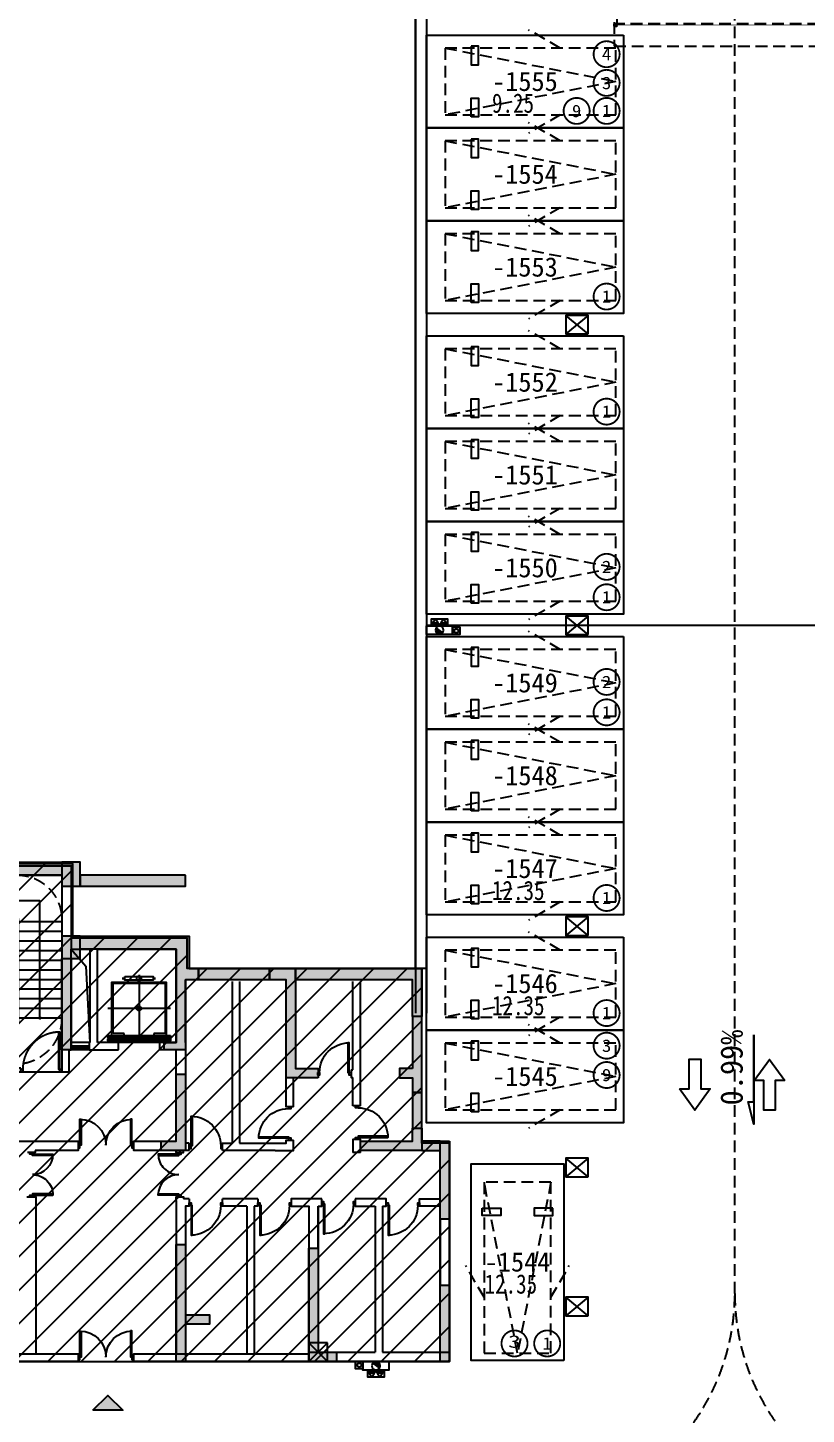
# Model space of a CAD drawing. Header units: millimetres. Extents: x 693907 to 1906102, y -24098 to 332602.
# Drawn here: x 770731 to 791691, y 38850 to 76198 of the extents above; entities that cross this region are included whole.
import ezdxf
from ezdxf.enums import TextEntityAlignment as Align
from ezdxf.xclip import XClip

# ---------------------------------------------------------------- set-up
doc = ezdxf.new("R2010")
doc.units = ezdxf.units.MM
doc.header["$LTSCALE"] = 100
doc.header["$XCLIPFRAME"] = 0
for name, pattern in [('A6-DK-B1F$0$HIDDEN2', [4.7625, 3.175, -1.5875]), ('A6-DK-B1F$0$X-DK-BF1$0$X-DK-BF1$0$DK-WALL-B1F$0$HIDDEN2', [4.7625, 3.175, -1.5875]), ('X-CORE-BF$0$HIDDEN2', [4.7625, 3.175, -1.5875]), ('X-CORE-BF$0$XG-14CORE-SF$0$X1-CORE-SF$0$HIDDEN2', [4.7625, 3.175, -1.5875])]:
    doc.linetypes.add(name, pattern=pattern)
doc.layers.get('Defpoints').update_dxf_attribs({"color": 189})
for name, color, linetype in [('-ACO-TTLB', 153, 'Continuous'), ('17#-W-B1F$0$S-WALL-S', 4, 'Continuous'), ('17#-WTC-B1F$0$S-HATCH-X', 251, 'Continuous'), ('17#-WTC-B1F$0$S-WALL-S', 4, 'Continuous'), ('A-HATCH', 251, 'Continuous'), ('A-WIND-IDEN', 244, 'Continuous'), ('A6-DK-B1F$0$A-CONC', 30, 'Continuous'), ('A6-DK-B1F$0$A-PRKG', 175, 'A6-DK-B1F$0$HIDDEN2'), ('A6-DK-B1F$0$A-PRKG-SIGN', 252, 'Continuous'), ('A6-DK-B1F$0$A-TRACK', 77, 'A6-DK-B1F$0$HIDDEN2'), ('A6-DK-B1F$0$X-DK-BF1$0$X-DK-BF1$0$DK-WALL-B1F$0$A-DOOR', 190, 'Continuous'), ('A6-DK-BG-B1F$0$A-DRAIN', 152, 'Continuous'), ('A6-DK-BG-B1F$0$A-STAIR', 142, 'Continuous'), ('A6-W-B1$0$S-WALL-S', 4, 'Continuous'), ('a_parking_number', 120, 'Continuous'), ('a_parking_price', 211, 'Continuous'), ('TP-DK-1(xhs)$0$P-J-DIM-L', 70, 'Continuous'), ('TP-DK-1(xhs)$0$P-X-L', 240, 'Continuous'), ('TP-DK-1(xhs)$0$P-X-M', 2, 'Continuous'), ('TP-DK-1(xhs)$0$P-X-X', 1, 'Continuous'), ('X-BF-17$0$$0$XU-CORE-SF$0$XU-CORE-SF$0$A-SILL', 135, 'Continuous'), ('X-BF-17$0$A-WALL', 2, 'Continuous'), ('X-BF-17$0$xref(dwg引用图层)', 7, 'Continuous'), ('X-BF-17$0$XU-CORE-1F-N$0$A-DOOR', 190, 'Continuous'), ('X-BF-17$0$XU-CORE-SF$0$A-DOOR', 190, 'Continuous'), ('X-CORE-BF$0$A-HOLE-FLOR', 242, 'Continuous'), ('X-CORE-BF$0$A-INDEX', 134, 'Continuous'), ('X-CORE-BF$0$A-RAIL', 55, 'Continuous'), ('X-CORE-BF$0$A-STAIR', 142, 'Continuous'), ('X-CORE-BF$0$A-WALL', 2, 'Continuous'), ('X-CORE-BF$0$XU-CORE-28F-1F$0$A-STAIR', 142, 'Continuous'), ('X-CORE-BF$0$XU-CORE-SF$0$A-EVTR', 193, 'Continuous'), ('X-CORE-BF$0$XU-CORE-SF$0$XU-CORE-SF$0$A-DOOR', 190, 'Continuous'), ('X-CORE-BF$0$XU-CORE-SF$0$XU-CORE-SF$0$A-SILL', 135, 'Continuous'), ('X-CORE-BF$0$XU-CORE-SF$0$XU-CORE-SF$0$A-STAIR', 142, 'Continuous'), ('X-CORE-BF$0$XU-CORE-SF$0$XU-CORE-SF$0$A-WIND', 126, 'Continuous'), ('xref(dwg引用图层)', 7, 'Continuous')]:
    doc.layers.add(name, color=color, linetype=linetype)
doc.layers.add('A6-W-B1$0$S-EDIT', color=241, linetype='Continuous', plot=False)
doc.layers.add('X-CORE-BF$0$XG-14CORE-SF$0$X1-CORE-SF$0$-ACO-PLTW', color=220, linetype='X-CORE-BF$0$XG-14CORE-SF$0$X1-CORE-SF$0$HIDDEN2', plot=False)
doc.layers.add('LVTRY', color=6, linetype='Continuous', lineweight=18)
doc.layers.add('PUB_TEXT', color=7, linetype='Continuous', lineweight=15)
doc.styles.add('-黑体', font='simhei.ttf')
doc.styles.add('A6-DK-BG-B1F$0$华文细黑', font='STXIHEI.TTF')
doc.styles.add('华文细黑', font='STXIHEI.TTF')
doc.styles.add('黑体', font='simhei.ttf', dxfattribs={"width": 0.8})

# ---------------------------------------------------------------- blocks, each defined once
blk = doc.blocks.new('*U301')
at = {"linetype": 'ByBlock', "lineweight": -2}
for points in [[(86, 735), (85, 35), (50, 35), (51, 735)], [(1416, 734), (1415, 34), (1450, 34), (1451, 734)], [(0, 35), (50, 35), (50, -35), (0, -35)], [(1450, 34), (1500, 34), (1500, -36), (1450, -36)]]:
    blk.add_lwpolyline(points, close=True, dxfattribs=at)
for centre, start, end in [((50, 35), 359.9503, 89.9503), ((1450, 34), 89.9503, 179.9503)]:
    blk.add_arc(centre, 700, start, end, dxfattribs=at)
blk = doc.blocks.new('*U303')
at = {"color": 0, "linetype": 'ByBlock', "lineweight": -2}
for points in [[(-900, -35), (-850, -35), (-850, 35), (-900, 35)], [(-50, -35), (0, -35), (0, 35), (-50, 35)], [(-85, -835), (-85, -35), (-50, -35), (-50, -835)]]:
    blk.add_lwpolyline(points, close=True, dxfattribs=at)
blk.add_arc((-50, -35), 800, 180, 270, dxfattribs=at)
blk = doc.blocks.new('*U300')
at = {"color": 0, "linetype": 'ByBlock', "lineweight": -2}
for points in [[(-85, 835), (-85, 35), (-50, 35), (-50, 835)], [(-900, 35), (-850, 35), (-850, -35), (-900, -35)], [(-50, 35), (0, 35), (0, -35), (-50, -35)]]:
    blk.add_lwpolyline(points, close=True, dxfattribs=at)
blk.add_arc((-50, 35), 800, 90, 180, dxfattribs=at)
blk = doc.blocks.new('*U302')
at = {"color": 0, "linetype": 'ByBlock', "lineweight": -2}
for points in [[(85, 835), (85, 35), (50, 35), (50, 835)], [(50, 35), (0, 35), (0, -35), (50, -35)], [(900, 35), (850, 35), (850, -35), (900, -35)]]:
    blk.add_lwpolyline(points, close=True, dxfattribs=at)
blk.add_arc((50, 35), 800, 360, 90, dxfattribs=at)
blk = doc.blocks.new('*U306')
at = {"linetype": 'ByBlock', "lineweight": -2}
for points in [[(0, -35), (50, -35), (50, 35), (0, 35)], [(1150, -36), (1200, -36), (1200, 34), (1150, 34)], [(84, -585), (85, -35), (50, -35), (49, -585)], [(1114, -586), (1115, -36), (1150, -36), (1149, -586)]]:
    blk.add_lwpolyline(points, close=True, dxfattribs=at)
for centre, start, end in [((50, -35), 269.9503, 359.9503), ((1150, -36), 179.9503, 269.9503)]:
    blk.add_arc(centre, 550, start, end, dxfattribs=at)
blk = doc.blocks.new('*U307')
at = {"color": 0, "linetype": 'ByBlock', "lineweight": -2}
for points in [[(-85, 835), (-85, 35), (-50, 35), (-50, 835)], [(-900, 35), (-850, 35), (-850, -35), (-900, -35)], [(-50, 35), (0, 35), (0, -35), (-50, -35)]]:
    blk.add_lwpolyline(points, close=True, dxfattribs=at)
blk.add_arc((-50, 35), 800, 90, 180, dxfattribs=at)
blk = doc.blocks.new('X-CORE-BF$0$XU-CORE-SF$0$A-EVTR-a')
for p, q in [((-430, 1700), (-430, 1750)), ((-380, 1725), (-430, 1725)), ((0, 1825), (0, 0)), ((380, 1725), (430, 1725)), ((430, 1700), (430, 1750)), ((844, 915), (-844, 915)), ((550, 0), (-550, 0))]:
    blk.add_line(p, q)
for points in [[(-731, 190), (-731, 1625), (731, 1625), (731, 190)], [(-700, 245), (-700, 1595), (700, 1595), (700, 245)], [(-400, 245), (-700, 245)], [(-400, 190), (-400, 245)], [(700, 245), (400, 245)], [(400, 245), (400, 190)]]:
    blk.add_lwpolyline(points)
for points in [[(-380, 1775), (380, 1775), (380, 1675), (-380, 1675)], [(844, 190), (844, 130), (-844, 130), (-844, 190)], [(844, 100), (844, 40), (-844, 40), (-844, 100)]]:
    blk.add_lwpolyline(points, close=True)
blk.add_circle((0, 1725), 60)
blk.add_ellipse((0, 915), major_axis=(-60.1, 0), ratio=0.918919, start_param=-1.570796, end_param=4.712389)
blk = doc.blocks.new('*U236')
for p, q in [((-25, 0), (-25, 490)), ((25, 0), (25, 490))]:
    blk.add_line(p, q)
for points in [[(25, 490), (-25, 490), (-25, 440), (25, 440)], [(25, 490), (-25, 490), (-25, 440), (25, 440)], [(22, 487), (-22, 487), (-22, 443), (22, 443)], [(22, 487), (-22, 487), (-22, 443), (22, 443)], [(16, 395), (13, 395), (13, 399), (-16, 445), (-16, 450), (-13, 450), (-13, 446), (16, 400), (16, 395)], [(25, 0), (-25, 0), (-25, 50), (25, 50)], [(25, 0), (-25, 0), (-25, 50), (25, 50)], [(22, 3), (-22, 3), (-22, 47), (22, 47)], [(22, 3), (-22, 3), (-22, 47), (22, 47)], [(16, 295), (13, 295), (13, 299), (-16, 345), (-16, 350), (-13, 350), (-13, 346), (16, 300), (16, 295)], [(16, 195), (13, 195), (13, 199), (-16, 245), (-16, 250), (-13, 250), (-13, 246), (16, 200), (16, 195)], [(16, 95), (13, 95), (13, 99), (-16, 145), (-16, 150), (-13, 150), (-13, 146), (16, 100), (16, 95)]]:
    blk.add_lwpolyline(points, close=True)
blk = doc.blocks.new('*U237')
at = {"color": 0, "linetype": 'ByBlock', "lineweight": -2}
for points in [[(-85, 1035), (-85, 35), (-50, 35), (-50, 1035)], [(-1100, 35), (-1050, 35), (-1050, -35), (-1100, -35)], [(-50, 35), (0, 35), (0, -35), (-50, -35)]]:
    blk.add_lwpolyline(points, close=True, dxfattribs=at)
blk.add_arc((-50, 35), 1000, 90, 180, dxfattribs=at)
blk = doc.blocks.new('*U234')
blk.add_line((0, 1146), (0, 0))
at = {"const_width": 20}
blk.add_lwpolyline([(-103, 1092), (0, 1146), (103, 1092)], dxfattribs=at)
at = {"const_width": 45}
blk.add_lwpolyline([(-6, -22, 1), (6, 22, 1)], format="xyb", close=True, dxfattribs=at)
blk = doc.blocks.new('*U235')
blk.add_lwpolyline([(0, 0), (0, 3158), (1425, 3158), (1425, 1402)])
at = {"const_width": 20}
blk.add_lwpolyline([(1528, 1456), (1425, 1402), (1322, 1456)], dxfattribs=at)
at = {"const_width": 45}
blk.add_lwpolyline([(-6, -22, 1), (6, 22, 1)], format="xyb", close=True, dxfattribs=at)
blk = doc.blocks.new('X-CORE-BF')
at = {"layer": 'X-CORE-BF$0$A-HOLE-FLOR'}
blk.add_lwpolyline([(10090, 11610), (9693, 11157), (9580, 9100)], dxfattribs=at)
at = {"layer": 'X-CORE-BF$0$A-INDEX'}
for points in [[(12940, 11208), (12380, 11068), (12371, 10942), (12332, 11097), (12322, 10971), (11690, 10813)], [(12329, 11055), (11690, 10896)], [(12374, 10984), (12940, 11126)]]:
    blk.add_lwpolyline(points, dxfattribs=at)
at = {"layer": 'X-CORE-BF$0$A-RAIL'}
for points in [[(11765, 10914), (11765, 12435), (11515, 12435), (11515, 9655), (11765, 9655), (11765, 10832)], [(11715, 10819), (11715, 9705), (11565, 9705), (11565, 12385), (11715, 12385), (11715, 10902)]]:
    blk.add_lwpolyline(points, dxfattribs=at)
at = {"layer": 'X-CORE-BF$0$A-STAIR'}
blk.add_lwpolyline([(11590, 12360), (11590, 9730), (11690, 9730), (11690, 12360)], close=True, dxfattribs=at)
at = {"layer": 'X-CORE-BF$0$A-STAIR', "linetype": 'X-CORE-BF$0$HIDDEN2'}
for centre, radius, start, end in [((11540, 12410), 1200, 89.7585, 182.388), ((11740, 12410), 1200, 357.612, 90.2415), ((11590, 9760), 1250, 180, 270), ((11740, 9680), 1200, 270, 1.6924)]:
    blk.add_arc(centre, radius, start, end, dxfattribs=at)
at = {"layer": 'X-CORE-BF$0$A-WALL'}
for p, q in [((12940, 13610), (10340, 13610)), ((10340, 13610), (10340, 8410)), ((12940, 8410), (12940, 13610)), ((9380, 11610), (7260, 11610)), ((7260, 11610), (7260, 9100)), ((9380, 9100), (9380, 11610)), ((10090, 11610), (9580, 11610)), ((9580, 11610), (9580, 9100)), ((10090, 9100), (10090, 11610)), ((13190, 10890), (13190, 8310)), ((7260, 9100), (7710, 9100)), ((7710, 9100), (7710, 8850)), ((8810, 8850), (8810, 9100)), ((8810, 9100), (9380, 9100)), ((9580, 9100), (9600, 9100)), ((9600, 9100), (9600, 8850)), ((10090, 8850), (10090, 9100)), ((10090, 9100), (10090, 9100)), ((7710, 8850), (7583, 8850)), ((9600, 8850), (8810, 8850)), ((10140, 8850), (10090, 8850)), ((10140, 8310), (10140, 8850)), ((10340, 8310), (10140, 8310)), ((10340, 8410), (10340, 8410)), ((10340, 8410), (10340, 8310)), ((11440, 8310), (11440, 8410)), ((11440, 8410), (12940, 8410)), ((11660, 8310), (11440, 8310)), ((11780, 8310), (11660, 8310)), ((11660, 8310), (11660, 8310)), ((13190, 8310), (11780, 8310)), ((11780, 8310), (11780, 8310)), ((13190, 8510), (13190, 8510)), ((13190, 8510), (13190, 8310))]:
    blk.add_line(p, q, dxfattribs=at)
for points in [[(13190, 10890), (13190, 13860), (10090, 13860), (10090, 11610)], [(7010, 9100), (7010, 10790)]]:
    blk.add_lwpolyline(points, dxfattribs=at)
at = {"layer": 'X-CORE-BF$0$XG-14CORE-SF$0$X1-CORE-SF$0$-ACO-PLTW'}
blk.add_lwpolyline([(11740, 12410), (11540, 12410), (11540, 9680), (11740, 9680)], close=True, dxfattribs=at)
at = {"layer": 'X-CORE-BF$0$XU-CORE-28F-1F$0$A-STAIR'}
for p, q in [((11715, 11580), (11690, 11580)), ((12940, 11580), (11765, 11580)), ((11715, 11320), (11690, 11320)), ((12940, 11320), (11765, 11320)), ((11715, 11060), (11690, 11060)), ((12329, 11060), (11765, 11060)), ((12380, 11060), (12341, 11060)), ((12940, 11030), (12557, 11030)), ((11715, 10770), (11690, 10770)), ((11715, 10510), (11690, 10510)), ((12940, 10770), (11765, 10770)), ((12940, 10510), (11765, 10510)), ((11715, 10250), (11690, 10250)), ((12940, 10250), (11765, 10250)), ((11715, 9990), (11690, 9990)), ((11715, 9730), (11690, 9730)), ((12940, 9990), (11765, 9990)), ((12940, 9730), (11765, 9730))]:
    blk.add_line(p, q, dxfattribs=at)
for points in [[(11515, 12360), (10340, 12360)], [(11590, 12360), (11565, 12360)], [(11690, 12360), (11715, 12360)], [(11765, 12360), (12940, 12360)], [(11515, 12100), (10340, 12100)], [(11590, 12100), (11565, 12100)], [(11690, 12100), (11715, 12100)], [(11765, 12100), (12940, 12100)], [(11515, 11840), (10340, 11840)], [(11515, 11580), (10340, 11580)], [(11590, 11840), (11565, 11840)], [(11590, 11580), (11565, 11580)], [(11690, 11840), (11715, 11840)], [(11765, 11840), (12940, 11840)], [(11515, 11320), (10340, 11320)], [(11590, 11320), (11565, 11320)], [(11515, 11060), (10340, 11060)], [(11590, 11060), (11565, 11060)], [(11515, 10800), (10340, 10800)], [(11515, 10540), (10340, 10540)], [(11590, 10800), (11565, 10800)], [(11590, 10540), (11565, 10540)], [(11515, 10280), (10340, 10280)], [(11590, 10280), (11565, 10280)], [(11515, 10020), (10340, 10020)], [(11515, 9760), (10340, 9760)], [(11590, 10020), (11565, 10020)], [(11590, 9760), (11565, 9760)]]:
    blk.add_lwpolyline(points, dxfattribs=at)
at = {"layer": 'X-CORE-BF$0$XU-CORE-SF$0$XU-CORE-SF$0$A-SILL'}
for points in [[(9600, 9100), (10090, 9100)], [(9600, 8850), (10090, 8850)]]:
    blk.add_lwpolyline(points, dxfattribs=at)
at = {"layer": 'X-CORE-BF$0$XU-CORE-SF$0$XU-CORE-SF$0$A-STAIR'}
blk.add_lwpolyline([(11440, 8310), (10340, 8310)], dxfattribs=at)
at = {"layer": 'X-CORE-BF$0$A-INDEX'}
blk.add_blockref('*U235', (10927, 9760), dxfattribs=at)
at = {"layer": 'X-CORE-BF$0$A-INDEX', "xscale": -1}
blk.add_blockref('*U234', (12352, 9730), dxfattribs=at)
at = {"layer": 'X-CORE-BF$0$XU-CORE-SF$0$A-EVTR', "xscale": -1}
blk.add_blockref('X-CORE-BF$0$XU-CORE-SF$0$A-EVTR-a', (8260, 9100), dxfattribs=at)
at = {"layer": 'X-CORE-BF$0$XU-CORE-SF$0$XU-CORE-SF$0$A-DOOR', "extrusion": (0, 0, -1), "zscale": -1}
blk.add_blockref('*U237', (-10340, 8345), dxfattribs=at)
at = {"layer": 'X-CORE-BF$0$XU-CORE-SF$0$XU-CORE-SF$0$A-WIND', "rotation": 270}
blk.add_blockref('*U236', (9600, 8973), dxfattribs=at)
blk = doc.blocks.new('X-BF-17')
at = {"layer": 'X-BF-17$0$$0$XU-CORE-SF$0$XU-CORE-SF$0$A-SILL'}
blk.add_lwpolyline([(30800, 8900), (30310, 8900)], dxfattribs=at)
at = {"layer": 'X-BF-17$0$A-WALL'}
for p, q in [((30260, 8310), (30260, 8900)), ((30260, 8900), (30310, 8900)), ((30800, 8900), (31590, 8900)), ((34845, 6390), (35808, 6390)), ((35808, 6190), (34390, 6190))]:
    blk.add_line(p, q, dxfattribs=at)
for points in [[(34645, 10740), (34645, 6390)], [(34845, 10740), (34845, 6390)], [(37900, 8360), (37900, 10740)], [(38100, 7390), (38100, 10740)], [(33390, 9100), (33390, 6390)], [(33140, 6190), (32000, 6190), (32000, 6440), (33140, 6440), (33140, 8900), (32690, 8900)], [(37850, 8360), (37850, 8160), (37900, 8160)], [(37850, 8360), (37900, 8360)], [(36300, 7370), (36100, 7370), (36100, 8150)], [(36300, 7370), (36300, 8150)], [(37900, 7390), (37900, 8160)], [(38100, 7390), (37900, 7390)], [(27860, 6440), (30500, 6440), (30500, 6190), (29341, 6190)], [(33490, 6390), (33390, 6390)], [(33490, 6190), (33490, 6390)], [(34390, 6190), (34390, 6390), (34645, 6390)], [(35808, 6390), (36100, 6390), (36100, 6470), (36300, 6470)], [(35808, 6190), (36300, 6190), (36300, 6470)], [(38100, 6140), (38100, 6490), (37900, 6490), (37900, 6140)], [(29341, 6190), (29341, 6140), (29141, 6140)], [(33140, 6140), (33140, 6190)], [(33140, 6190), (33140, 6140), (33341, 6140), (33341, 6190)], [(33490, 6190), (33340, 6190)], [(33390, 6190), (33390, 6190), (33341, 6190)], [(38100, 6140), (37900, 6140)], [(29121, 4940), (29361, 4940), (29361, 710)], [(33140, 4890), (33140, 4940), (33340, 4940), (33340, 4890)], [(33140, 4840), (33140, 4890)], [(33140, 4840), (33140, 4890)], [(33490, 4890), (33340, 4890)], [(33490, 4890), (33490, 4690), (33390, 4690), (33390, 710)], [(35340, 4890), (34390, 4890)], [(35040, 4690), (34390, 4690), (34390, 4890)], [(35340, 4890), (35340, 4690), (35240, 4690)], [(36960, 4890), (36240, 4890)], [(36960, 4890), (36960, 4890), (36240, 4890), (36240, 4690), (36710, 4690), (36710, 3560)], [(37060, 4890), (36710, 4890)], [(36960, 4690), (37060, 4690), (37060, 4890)], [(38695, 4690), (38795, 4690), (38795, 4890), (37960, 4890)], [(37960, 4890), (37960, 4690), (38495, 4690)], [(40250, 4690), (39695, 4690), (39695, 4890), (40250, 4890)], [(33140, 4840), (33140, 710)], [(35040, 4690), (35040, 710)], [(35240, 4690), (35240, 710)], [(36710, 4690), (36710, 760)], [(36960, 4690), (36960, 760)], [(36960, 3560), (36960, 4690)], [(38495, 4690), (38495, 760)], [(38695, 4690), (38695, 760)], [(40250, 2560), (40250, 4340)], [(40250, 4340), (40250, 2560)], [(40500, 4340), (40500, 2560)], [(40500, 4340), (40500, 2560)], [(36710, 760), (38495, 760)], [(38695, 760), (40500, 760)], [(30500, 510), (9900, 510), (9900, 710), (11040, 710)], [(23890, 710), (30500, 710), (30500, 510)], [(40500, 510), (32000, 510), (32000, 710), (36710, 710)]]:
    blk.add_lwpolyline(points, dxfattribs=at)
at = {"layer": 'X-BF-17$0$xref(dwg引用图层)'}
ref = blk.add_blockref('X-CORE-BF', (40400, 0), dxfattribs=dict(at, xscale=-1))
XClip(ref).set_block_clipping_path([(6753.0889146435, 14252.780143262), (13790.9310190469, 14252.780143262), (13790.9310190469, 7140.9455561542), (10140.0000425685, 7140.9455561542), (10140.0000425685, 8899.99986062), (6451.4218191868, 8899.99986062), (6451.4218191868, 14209.7941860651)])
at = {"layer": 'X-BF-17$0$XU-CORE-1F-N$0$A-DOOR', "xscale": -1}
for p in [(32000, 6299), (32000, 593)]:
    blk.add_blockref('*U301', p, dxfattribs=at)
at = {"layer": 'X-BF-17$0$XU-CORE-1F-N$0$A-DOOR', "xscale": -1, "rotation": 90}
blk.add_blockref('*U306', (29237, 6140), dxfattribs=at)
at = {"layer": 'X-BF-17$0$XU-CORE-1F-N$0$A-DOOR', "rotation": 270}
blk.add_blockref('*U306', (33243, 6140), dxfattribs=at)
at = {"layer": 'X-BF-17$0$XU-CORE-SF$0$A-DOOR', "extrusion": (0, 0, -1), "zscale": -1}
for name, p in [('*U302', (-37850, 8255)), ('*U300', (-33490, 6278)), ('*U303', (-33490, 4742)), ('*U303', (-35340, 4742)), ('*U303', (-37060, 4782)), ('*U303', (-38795, 4742))]:
    blk.add_blockref(name, p, dxfattribs=at)
at = {"layer": 'X-BF-17$0$XU-CORE-SF$0$A-DOOR', "extrusion": (0, 0, -1), "zscale": -1, "rotation": 270}
for name, p in [('*U307', (-36200, 6470)), ('*U303', (-38004, 6490))]:
    blk.add_blockref(name, p, dxfattribs=at)
blk = doc.blocks.new('17#-W-B1F', base_point=(-68204, -144150))
at = {"layer": '17#-W-B1F$0$S-WALL-S', "color": 0, "linetype": 'ByBlock'}
for p, q in [((-58364, -130840), (-61194, -130840)), ((-37644, -130840), (-34814, -130840))]:
    blk.add_line(p, q, dxfattribs=at)
for points in [[(-57864, -130190), (-57864, -130840), (-58364, -130840), (-58364, -130190)], [(-38144, -130190), (-38144, -130840), (-37644, -130840), (-37644, -130190)], [(-61194, -130540), (-58364, -130540), (-58364, -130840), (-61194, -130840)], [(-34814, -130540), (-37644, -130540), (-37644, -130840), (-34814, -130840)], [(-57864, -132190), (-57864, -132790), (-58364, -132790), (-58364, -132190)], [(-48854, -132290), (-48854, -133060), (-48504, -133060), (-48504, -131940), (-51614, -131940), (-51614, -133060), (-51264, -133060), (-51264, -132290)], [(-47154, -132290), (-47154, -133060), (-47504, -133060), (-47504, -131940), (-44394, -131940), (-44394, -133060), (-44744, -133060), (-44744, -132290)], [(-38144, -132190), (-38144, -132790), (-37644, -132790), (-37644, -132190)], [(-67554, -133060), (-67554, -134350), (-67254, -134350), (-67254, -133360), (-64154, -133360), (-64154, -133060)], [(-64764, -136000), (-63904, -136000), (-63904, -133360), (-63454, -133360), (-63454, -133060), (-64154, -133060), (-64154, -135750), (-64764, -135750)], [(-61544, -133060), (-63454, -133060), (-63454, -133360), (-61544, -133360)], [(-52654, -133360), (-54664, -133360), (-54664, -133060), (-52654, -133060)], [(-52254, -136000), (-51444, -136000), (-51444, -135750), (-52004, -135750), (-52004, -133060), (-52654, -133060), (-52654, -133360), (-52254, -133360)], [(-51264, -133060), (-52004, -133060), (-52004, -133360), (-51264, -133360)], [(-47154, -133060), (-48854, -133060), (-48854, -133360), (-47154, -133360)], [(-44744, -133360), (-44004, -133360), (-44004, -133060), (-44744, -133060)], [(-43754, -136000), (-44564, -136000), (-44564, -135750), (-44004, -135750), (-44004, -133060), (-43354, -133060), (-43354, -133360), (-43754, -133360)], [(-41344, -133360), (-43354, -133360), (-43354, -133060), (-41344, -133060)], [(-34464, -133060), (-32554, -133060), (-32554, -133360), (-34464, -133360)], [(-31244, -136000), (-32104, -136000), (-32104, -133360), (-32554, -133360), (-32554, -133060), (-31854, -133060), (-31854, -135750), (-31244, -135750)], [(-28454, -133060), (-28454, -134350), (-28704, -134350), (-28704, -133360), (-31854, -133360), (-31854, -133060)], [(-67254, -135750), (-66954, -135750), (-66954, -136000), (-67254, -136000), (-67254, -136400), (-67554, -136400), (-67554, -134350), (-67254, -134350)], [(-48904, -135750), (-49254, -135750), (-49254, -136000), (-48904, -136000), (-48904, -136400), (-48654, -136400), (-48654, -134415), (-48904, -134415)], [(-47104, -135750), (-46754, -135750), (-46754, -136000), (-47104, -136000), (-47104, -136400), (-47354, -136400), (-47354, -134415), (-47104, -134415)], [(-28704, -135750), (-29054, -135750), (-29054, -136000), (-28704, -136000), (-28704, -136400), (-28454, -136400), (-28454, -134350), (-28704, -134350)], [(-60544, -137710), (-60944, -137710), (-60944, -135900), (-61194, -135900), (-61194, -137960), (-60544, -137960)], [(-55664, -137710), (-55264, -137710), (-55264, -135640), (-55014, -135640), (-55014, -137960), (-55664, -137960)], [(-40344, -137710), (-40744, -137710), (-40744, -135640), (-40994, -135640), (-40994, -137960), (-40344, -137960)], [(-35464, -137710), (-35064, -137710), (-35064, -135900), (-34814, -135900), (-34814, -137960), (-35464, -137960)], [(-67554, -136400), (-67254, -136400), (-67254, -137260), (-67554, -137260)], [(-28454, -136400), (-28704, -136400), (-28704, -137360), (-28454, -137360)], [(-67554, -137260), (-67554, -137960), (-65904, -137960), (-65904, -137660), (-67254, -137660), (-67254, -137260)], [(-48904, -137360), (-48904, -137710), (-50704, -137710), (-50704, -137960), (-48654, -137960), (-48654, -137360)], [(-47104, -137360), (-47104, -137710), (-45304, -137710), (-45304, -137960), (-47354, -137960), (-47354, -137360)], [(-28454, -137360), (-28454, -137960), (-30104, -137960), (-30104, -137710), (-28704, -137710), (-28704, -137360)], [(-68304, -138010), (-68304, -137660), (-69254, -137660), (-69254, -141940), (-68304, -141940), (-68304, -141590), (-68904, -141590), (-68904, -138010)], [(-68304, -137660), (-68304, -139810), (-68004, -139810), (-68004, -137660)], [(-68004, -137660), (-67554, -137660), (-67554, -137960), (-68004, -137960)], [(-27954, -137710), (-28454, -137710), (-28454, -137960), (-27954, -137960)], [(-27704, -137710), (-27704, -139810), (-27954, -139810), (-27954, -137710)], [(-65264, -143640), (-64514, -143640), (-64514, -140590), (-64764, -140590), (-64764, -143390), (-65264, -143390)], [(-60944, -143640), (-60944, -140490), (-61194, -140490), (-61194, -142390), (-61844, -142390), (-61844, -142640), (-61194, -142640), (-61194, -143640)], [(-55014, -140490), (-55264, -140490), (-55264, -143640), (-55014, -143640), (-55014, -142640), (-54364, -142640), (-54364, -142390), (-55014, -142390)], [(-50944, -143640), (-50944, -143390), (-51444, -143390), (-51444, -140590), (-51694, -140590), (-51694, -143640)], [(-45064, -143640), (-45064, -143390), (-44564, -143390), (-44564, -140590), (-44314, -140590), (-44314, -143640)], [(-40994, -140490), (-40744, -140490), (-40744, -143640), (-40994, -143640), (-40994, -142640), (-41644, -142640), (-41644, -142390), (-40994, -142390)], [(-35064, -143640), (-35064, -140490), (-34814, -140490), (-34814, -142390), (-34164, -142390), (-34164, -142640), (-34814, -142640), (-34814, -143640)], [(-30744, -143640), (-31494, -143640), (-31494, -140590), (-31244, -140590), (-31244, -143390), (-30744, -143390)], [(-68004, -143640), (-68004, -141590), (-68304, -141590), (-68304, -143640)], [(-27954, -143640), (-27954, -141590), (-27704, -141590), (-27704, -143640)]]:
    blk.add_lwpolyline(points, close=True, dxfattribs=at)
for points in [[(-57864, -130190), (-57864, -130540), (-55264, -130540), (-55264, -133360), (-54664, -133360), (-54664, -133060), (-54914, -133060), (-54914, -130190), (-57864, -130190)], [(-38144, -130190), (-38144, -130540), (-40744, -130540), (-40744, -133360), (-41344, -133360), (-41344, -133060), (-41094, -133060), (-41094, -130190), (-38144, -130190)], [(-58364, -132540), (-58364, -132540), (-58364, -132190), (-61294, -132190), (-61294, -133060), (-61544, -133060), (-61544, -133360), (-61194, -133360), (-61194, -135250), (-60621, -135250), (-60621, -135050), (-60944, -135050), (-60944, -132540), (-58364, -132540)], [(-37644, -132540), (-37644, -132190), (-34714, -132190), (-34714, -133060), (-34464, -133060), (-34464, -133360), (-34814, -133360), (-34814, -135250), (-35387, -135250), (-35387, -135050), (-35064, -135050), (-35064, -132540), (-37644, -132540)], [(-58114, -132790), (-58114, -135250), (-57864, -135250), (-57864, -132790), (-58114, -132790)], [(-37894, -132790), (-37894, -135250), (-38144, -135250), (-38144, -132790), (-37894, -132790)]]:
    blk.add_lwpolyline(points, dxfattribs=at)
blk = doc.blocks.new('17#-WTC-B1F', base_point=(-68204, -144150))
at = {"layer": '17#-WTC-B1F$0$S-HATCH-X'}
h = blk.add_hatch(color=256, dxfattribs=at)
h.dxf.hatch_style = 1
h.paths.add_polyline_path([(-38144, -130840), (-37644, -130840), (-37644, -130190), (-41094, -130190), (-41094, -133060), (-41344, -133060), (-41344, -133360), (-40744, -133360), (-40744, -130540), (-38144, -130540)])
h.paths.add_polyline_path([(-37794, -132190), (-37794, -132190), (-38144, -132190), (-38144, -135250), (-37894, -135250), (-37894, -132790), (-37644, -132790), (-37644, -132540), (-35064, -132540), (-35064, -135050), (-35387, -135050), (-35387, -135250), (-34814, -135250), (-34814, -133360), (-34464, -133360), (-34464, -133060), (-34714, -133060), (-34714, -132190)])
h = blk.add_hatch(color=256, dxfattribs=at)
h.dxf.hatch_style = 1
h.paths.add_polyline_path([(-37644, -130540), (-34814, -130540), (-34814, -130840), (-37644, -130840)])
h = blk.add_hatch(color=256, dxfattribs=at)
h.dxf.hatch_style = 1
h.paths.add_polyline_path([(-34464, -133060), (-32554, -133060), (-32554, -133360), (-34464, -133360)])
h = blk.add_hatch(color=256, dxfattribs=at)
h.dxf.hatch_style = 1
h.paths.add_polyline_path([(-31244, -136000), (-32104, -136000), (-32104, -133360), (-32554, -133360), (-32554, -133060), (-31854, -133060), (-31854, -135750), (-31244, -135750)])
h = blk.add_hatch(color=256, dxfattribs=at)
h.dxf.hatch_style = 1
h.paths.add_polyline_path([(-28454, -133060), (-28454, -134350), (-28704, -134350), (-28704, -133360), (-31854, -133360), (-31854, -133060)])
h = blk.add_hatch(color=256, dxfattribs=at)
h.dxf.hatch_style = 1
h.paths.add_polyline_path([(-28704, -135750), (-29054, -135750), (-29054, -136000), (-28704, -136000), (-28704, -136400), (-28454, -136400), (-28454, -134350), (-28704, -134350)])
h = blk.add_hatch(color=256, dxfattribs=at)
h.dxf.hatch_style = 1
h.paths.add_polyline_path([(-35464, -137710), (-35064, -137710), (-35064, -135900), (-34814, -135900), (-34814, -137960), (-35464, -137960)])
h = blk.add_hatch(color=256, dxfattribs=at)
h.dxf.hatch_style = 1
h.paths.add_polyline_path([(-28454, -136400), (-28704, -136400), (-28704, -137360), (-28454, -137360)])
h = blk.add_hatch(color=256, dxfattribs=at)
h.dxf.hatch_style = 1
h.paths.add_polyline_path([(-28454, -137360), (-28454, -137960), (-30104, -137960), (-30104, -137710), (-28704, -137710), (-28704, -137360)])
h = blk.add_hatch(color=256, dxfattribs=at)
h.dxf.hatch_style = 1
h.paths.add_polyline_path([(-27954, -137710), (-28454, -137710), (-28454, -137960), (-27954, -137960)])
h = blk.add_hatch(color=256, dxfattribs=at)
h.dxf.hatch_style = 1
h.paths.add_polyline_path([(-27704, -137710), (-27704, -139810), (-27954, -139810), (-27954, -137710)])
h = blk.add_hatch(color=256, dxfattribs=at)
h.dxf.hatch_style = 1
h.paths.add_polyline_path([(-35064, -143640), (-35064, -140490), (-34814, -140490), (-34814, -142390), (-34164, -142390), (-34164, -142640), (-34814, -142640), (-34814, -143640)])
h = blk.add_hatch(color=256, dxfattribs=at)
h.dxf.hatch_style = 1
h.paths.add_polyline_path([(-30744, -143640), (-31494, -143640), (-31494, -140590), (-31244, -140590), (-31244, -143390), (-30744, -143390)])
h = blk.add_hatch(color=256, dxfattribs=at)
h.dxf.hatch_style = 1
h.paths.add_polyline_path([(-27954, -143640), (-27954, -141590), (-27704, -141590), (-27704, -143640)])
at = {"layer": '17#-WTC-B1F$0$S-WALL-S', "color": 0, "linetype": 'ByBlock'}
blk.add_blockref('17#-W-B1F', (-68204, -144150), dxfattribs=at)
blk = doc.blocks.new('BF1')
at = {"layer": 'xref(dwg引用图层)'}
blk.add_blockref('17#-WTC-B1F', (-630, 39765), dxfattribs=at)
blk = doc.blocks.new('TP-DK-1(xhs)$0$PG01.1')
at = {"color": 1}
for p, q in [((108, 187), (0, 0)), ((80, 72), (66, 58)), ((89, 72), (66, 48)), ((99, 72), (66, 39)), ((109, 72), (66, 29)), ((118, 72), (66, 20)), ((128, 72), (66, 10)), ((138, 72), (66, 0)), ((147, 72), (76, 0)), ((150, 65), (85, 0)), ((150, 56), (94, 0)), ((150, 46), (104, 0)), ((216, 0), (108, 187)), ((150, 36), (114, 0)), ((150, 27), (123, 0)), ((150, 17), (133, 0)), ((150, 8), (142, 0)), ((324, 187), (216, 0)), ((296, 72), (282, 58)), ((305, 72), (282, 48)), ((315, 72), (282, 39)), ((325, 72), (282, 29)), ((334, 72), (282, 20)), ((344, 72), (282, 10)), ((354, 72), (282, 0)), ((363, 72), (292, 0)), ((366, 65), (301, 0)), ((366, 56), (310, 0)), ((366, 46), (320, 0)), ((432, 0), (324, 187)), ((366, 36), (330, 0)), ((366, 27), (339, 0)), ((366, 17), (349, 0)), ((366, 8), (358, 0))]:
    blk.add_line(p, q, dxfattribs=at)
at = {"color": 2}
for p, q in [((0, 0), (216, 0)), ((216, 0), (432, 0))]:
    blk.add_line(p, q, dxfattribs=at)
at = {"color": 1}
for points in [[(0, 0), (436, 0), (436, 190), (0, 190)], [(66, 72), (150, 72), (150, 0), (66, 0)], [(282, 72), (366, 72), (366, 0), (282, 0)]]:
    blk.add_lwpolyline(points, close=True, dxfattribs=at)
blk = doc.blocks.new('TP-DK-1(xhs)$0$PG02.4')
blk.add_hatch(color=1).paths.add_polyline_path([(265, 48, 0.699012), (461, 120, 0.141488), (444, 179)])
at = {"color": 1}
blk.add_line((265, 48), (444, 179), dxfattribs=at)
blk.add_lwpolyline([(0, 0), (700, 0), (700, 240), (0, 240)], close=True, dxfattribs=at)
blk.add_circle((350, 120), 111, dxfattribs=at)
blk = doc.blocks.new('TP-DK-1(xhs)')
at = {"layer": 'TP-DK-1(xhs)$0$P-J-DIM-L', "color": 8, "true_color": 0x808080}
for points in [[(39950, 59850), (39950, 60050), (40150, 60050), (40150, 59850)], [(37540, 40275), (37540, 40075), (37340, 40075), (37340, 40275)]]:
    blk.add_lwpolyline(points, close=True, dxfattribs=at)
at = {"layer": 'TP-DK-1(xhs)$0$P-X-L'}
for centre in [(40050, 59950), (37440, 40175)]:
    blk.add_circle(centre, 55, dxfattribs=at)
at = {"layer": 'TP-DK-1(xhs)$0$P-X-M', "extrusion": (0, 0, -1), "zscale": -1}
blk.add_blockref('TP-DK-1(xhs)$0$PG01.1', (-39818, 60090), dxfattribs=at)
at = {"layer": 'TP-DK-1(xhs)$0$P-X-M', "extrusion": (0, 0, -1), "zscale": -1, "rotation": 180}
blk.add_blockref('TP-DK-1(xhs)$0$PG01.1', (-37672, 40035), dxfattribs=at)
at = {"layer": 'TP-DK-1(xhs)$0$P-X-X', "xscale": -1}
blk.add_blockref('TP-DK-1(xhs)$0$PG02.4', (39950, 59850), dxfattribs=at)
at = {"layer": 'TP-DK-1(xhs)$0$P-X-X', "xscale": -1, "rotation": 180}
blk.add_blockref('TP-DK-1(xhs)$0$PG02.4', (37540, 40275), dxfattribs=at)
blk = doc.blocks.new('A6-W-B1$0$Z-3')
at = {"layer": 'A6-W-B1$0$S-EDIT'}
for p, q in [((-250, 250), (250, -250)), ((250, 250), (-250, -250))]:
    blk.add_line(p, q, dxfattribs=at)
at = {"layer": 'A6-W-B1$0$S-WALL-S', "color": 0, "linetype": 'ByBlock', "lineweight": -2}
blk.add_lwpolyline([(250, 250), (-250, 250), (-250, -250), (250, -250), (250, 250)], dxfattribs=at)
blk = doc.blocks.new('A6-W-B1$0$Z-2')
at = {"layer": 'A6-W-B1$0$S-EDIT'}
for p, q in [((72869, 44139), (73369, 43539)), ((73369, 44139), (72869, 43539))]:
    blk.add_line(p, q, dxfattribs=at)
at = {"layer": 'A6-W-B1$0$S-WALL-S', "color": 0, "linetype": 'ByBlock', "lineweight": -2}
blk.add_lwpolyline([(73369, 44139), (72869, 44139), (72869, 43539), (73369, 43539), (73369, 44139)], dxfattribs=at)
blk = doc.blocks.new('A6-W-B1', base_point=(85957, 40190))
at = {"layer": 'A6-W-B1$0$S-WALL-S'}
blk.add_lwpolyline([(124907, 91045), (124907, 133440), (125207, 133440), (125207, 91045), (124907, 91045)], dxfattribs=at)
at = {"layer": 'A6-W-B1$0$S-WALL-S', "rotation": 270}
for p in [(85418, 181509), (85418, 173409), (85418, 165309), (85418, 158809), (85418, 155059)]:
    blk.add_blockref('A6-W-B1$0$Z-2', p, dxfattribs=at)
at = {"layer": 'A6-W-B1$0$S-WALL-S'}
blk.add_blockref('A6-W-B1$0$Z-3', (122287, 80715), dxfattribs=at)
blk.add_blockref('A6-W-B1$0$Z-3', (122287, 80715), dxfattribs=at)
blk = doc.blocks.new('A6-DK-BG-B1F$0$A-DRAIN-INDEX')
blk.add_lwpolyline([(300, 0), (0, 0), (-300, 0), (-500, 0), (-300, 50), (-300, 0)], close=True)
at = {"style": 'A6-DK-BG-B1F$0$华文细黑'}
blk.add_attdef('坡度', text='', height=250, dxfattribs=at).set_placement((0, 100), align=Align.CENTER)
blk = doc.blocks.new('A6-DK-BG-B1F')
at = {"layer": 'A6-DK-BG-B1F$0$A-STAIR'}
blk.add_line((55350, 60100), (39250, 60100), dxfattribs=at)
at = {"layer": 'A6-DK-BG-B1F$0$A-DRAIN'}
ref = blk.add_blockref('A6-DK-BG-B1F$0$A-DRAIN-INDEX', (48062, 48166), dxfattribs=dict(at, xscale=3, yscale=3, zscale=3, rotation=90))
ref.add_attrib('坡度', '0.99%', dxfattribs={"layer": '0', "height": 600, "rotation": 90, "style": 'A6-DK-BG-B1F$0$华文细黑'}).set_placement((47762, 48190), align=Align.CENTER)
blk = doc.blocks.new('A6-DK-B1F$0$A$C48A675EB')
at = {"layer": 'A6-DK-B1F$0$A-TRACK', "linetype": 'ByBlock'}
blk.add_lwpolyline([(1047, -516), (1047, -195), (50, -195), (50, 195), (1047, 195), (1047, 517), (1759, 0)], close=True, dxfattribs=at)
blk = doc.blocks.new('A6-DK-B1F$0$gsethsergtyf')
at = {"layer": 'A6-DK-B1F$0$A-TRACK'}
blk.add_line((47550, 42100, 0), (47550, 113600, 0), dxfattribs=at)
for centre, start, end in [((41550, 42100, 0), 270, 0), ((53550, 42100, 0), 180, 270)]:
    blk.add_arc(centre, 6000, start, end, dxfattribs=at)
at = {"layer": 'A6-DK-B1F$0$A-TRACK', "linetype": 'ByBlock'}
for p, xscale, yscale, zscale, rotation in [((46476, 48451, 0), 0.8, 0.8, 0.8, 270), ((48484, 47000, 0), 0.8000000000000003, 0.8000000000000003, 0.8000000000000003, 90)]:
    blk.add_blockref('A6-DK-B1F$0$A$C48A675EB', p, dxfattribs=dict(at, xscale=xscale, yscale=yscale, zscale=zscale, rotation=rotation))
blk = doc.blocks.new('dttc')
at = {"layer": 'A-HATCH'}
h = blk.add_hatch(dxfattribs=at)
h.set_pattern_fill('ANSI31', color=256, scale=200)
h.paths.add_polyline_path([(-730, 40275), (39870, 40275), (39870, 46155), (39120, 46155), (39120, 50855), (32810, 50855), (32810, 51675), (29730, 51675), (29730, 53675), (26530, 53675), (26530, 50855), (23130, 50855), (23130, 51725), (20120, 51725), (20120, 50855), (19070, 50855), (19070, 51775), (15960, 51775), (15960, 50855), (12610, 50855), (12610, 53675), (9410, 53675), (9410, 51675), (6330, 51675), (6330, 50855), (20, 50855), (20, 46155), (-1680, 46155), (-1680, 41975), (-730, 41975)])
blk.add_lwpolyline([(-730, 40275), (39870, 40275), (39870, 46155), (39120, 46155), (39120, 50855), (32810, 50855), (32810, 51675), (29730, 51675), (29730, 53675), (26530, 53675)], dxfattribs=at)
blk = doc.blocks.new('A6-DK-B1F$0$标准车位')
blk.add_lwpolyline([(350, 4600), (1250, 0), (2150, 4600)])
blk.add_lwpolyline([(350, 4600), (2150, 4600), (2150, 0), (350, 0)], close=True)
at = {"layer": 'A6-DK-B1F$0$A-PRKG-SIGN'}
for points in [[(0, -200), (2500, -200), (2500, 5100), (0, 5100)], [(300, 3900), (800, 3900), (800, 3700), (300, 3700)], [(2200, 3900), (1700, 3900), (1700, 3700), (2200, 3700)]]:
    blk.add_lwpolyline(points, close=True, dxfattribs=at)
at = {"layer": 'Defpoints', "color": 8, "linetype": 'A6-DK-B1F$0$HIDDEN2', "extrusion": (-5.18032e-09, 4.96178e-22, 1), "elevation": 0}
for points in [[(350, 1500), (-145, 2357)], [(2150, 1500), (2645, 2357)]]:
    blk.add_lwpolyline(points, dxfattribs=at)
blk = doc.blocks.new('*U446')
at = {"layer": 'A6-DK-B1F$0$X-DK-BF1$0$X-DK-BF1$0$DK-WALL-B1F$0$A-DOOR', "linetype": 'A6-DK-B1F$0$X-DK-BF1$0$X-DK-BF1$0$DK-WALL-B1F$0$HIDDEN2'}
for p, q in [((-200, 6000), (-200, 0)), ((200, 6000), (200, 0))]:
    blk.add_line(p, q, dxfattribs=at)
blk.add_lwpolyline([(-800, 0), (800, 0), (800, 6000), (-800, 6000), (-800, 0)], close=True, dxfattribs=at)
at = {"layer": 'A6-DK-B1F$0$X-DK-BF1$0$X-DK-BF1$0$DK-WALL-B1F$0$A-DOOR'}
for points in [[(-208, 5935), (-210, 5935), (-210, 5925), (-200, 5925), (-200, 6000), (-260, 6000), (-260, 5925), (-250, 5925), (-250, 5935), (-252, 5935), (-252, 5927), (-258, 5927), (-258, 5998), (-202, 5998), (-202, 5927), (-208, 5927)], [(208, 5935), (210, 5935), (210, 5925), (200, 5925), (200, 6000), (260, 6000), (260, 5925), (250, 5925), (250, 5935), (252, 5935), (252, 5927), (258, 5927), (258, 5998), (202, 5998), (202, 5927), (208, 5927)], [(-208, 65), (-210, 65), (-210, 75), (-200, 75), (-200, 0), (-260, 0), (-260, 75), (-250, 75), (-250, 65), (-252, 65), (-252, 73), (-258, 73), (-258, 2), (-202, 2), (-202, 73), (-208, 73)], [(208, 65), (210, 65), (210, 75), (200, 75), (200, 0), (260, 0), (260, 75), (250, 75), (250, 65), (252, 65), (252, 73), (258, 73), (258, 2), (202, 2), (202, 73), (208, 73)]]:
    blk.add_lwpolyline(points, close=True, dxfattribs=at)
at = {"layer": 'A6-DK-B1F$0$X-DK-BF1$0$X-DK-BF1$0$DK-WALL-B1F$0$A-DOOR', "linetype": 'A6-DK-B1F$0$X-DK-BF1$0$X-DK-BF1$0$DK-WALL-B1F$0$HIDDEN2', "const_width": 20}
for points in [[(-230, 5998), (-230, 2)], [(230, 5998), (230, 2)]]:
    blk.add_lwpolyline(points, dxfattribs=at)
at = {"layer": 'A6-DK-B1F$0$X-DK-BF1$0$X-DK-BF1$0$DK-WALL-B1F$0$A-DOOR'}
for points in [[(-200, 5925), (200, 5925)], [(-200, 75), (200, 75)]]:
    blk.add_lwpolyline(points, dxfattribs=at)

msp = doc.modelspace()

# ---------------------------------------------------------------- hatches: boundary and pattern name
at = {"layer": 'A-HATCH'}
h = msp.add_hatch(color=256, dxfattribs=at)
h.dxf.hatch_style = 1
h.paths.add_polyline_path([(772486.9, 38958.8), (772886.9, 39358.8), (773286.9, 38958.8)])

# ---------------------------------------------------------------- linework, layer by layer
at = {"layer": 'A-WIND-IDEN', "elevation": 0}
msp.add_lwpolyline([(772486.9, 38958.8), (772886.9, 39358.8), (773286.9, 38958.8)], close=True, dxfattribs=at)
at = {"layer": 'A6-DK-B1F$0$A-CONC'}
for p, q in [((781166.9, 94900), (781166.9, 49650)), ((781466.9, 95200), (781466.9, 49650))]:
    msp.add_line(p, q, dxfattribs=at)
at = {"layer": 'LVTRY', "color": 6, "const_width": 50}
for points in [[(786665.7, 75484.3, 1), (785965.7, 75484.3, 1)], [(786665.7, 74712.2, 1), (785965.7, 74712.2, 1)], [(785858.6, 73956.9, 1), (785158.6, 73956.9, 1)], [(786665.7, 73956.9, 1), (785965.7, 73956.9, 1)], [(786665.7, 68956.9, 1), (785965.7, 68956.9, 1)], [(786665.7, 65856.9, 1), (785965.7, 65856.9, 1)], [(786665.7, 61676.2, 1), (785965.7, 61676.2, 1)], [(786665.7, 60856.9, 1), (785965.7, 60856.9, 1)], [(786665.7, 58576.2, 1), (785965.7, 58576.2, 1)], [(786665.7, 57756.9, 1), (785965.7, 57756.9, 1)], [(786665.7, 52756.9, 1), (785965.7, 52756.9, 1)], [(786665.7, 49656.9, 1), (785965.7, 49656.9, 1)], [(786665.7, 48778, 1), (785965.7, 48778, 1)], [(786665.7, 47987.9, 1), (785965.7, 47987.9, 1)], [(784186, 40756.9, 1), (783486, 40756.9, 1)], [(785065.7, 40756.9, 1), (784365.7, 40756.9, 1)]]:
    msp.add_lwpolyline(points, format="xyb", close=True, dxfattribs=at)

# ---------------------------------------------------------------- block references
at = {"layer": '-ACO-TTLB'}
for name in ['BF1', 'dttc']:
    msp.add_blockref(name, (742216.9, 0), dxfattribs=at)
msp.add_blockref('A6-DK-B1F$0$gsethsergtyf', (742216.9, 0))
at = {"layer": 'A6-DK-B1F$0$A-PRKG', "linetype": 'ByBlock', "extrusion": (-4.97963e-22, 5.18032e-09, -1), "zscale": -1, "rotation": 270}
for p in [(-786566.9, 76000, 0), (-786566.9, 73500, 0), (-786566.9, 71000, 0), (-786566.9, 67900, 0), (-786566.9, 65400, 0), (-786566.9, 62900, 0), (-786566.9, 59800, 0), (-786566.9, 57300, 0), (-786566.9, 54800, 0), (-786566.9, 51700, 0), (-786566.9, 49200, 0)]:
    msp.add_blockref('A6-DK-B1F$0$标准车位', p, dxfattribs=at)
at = {"layer": 'A6-DK-B1F$0$A-PRKG', "linetype": 'ByBlock', "extrusion": (5.18032e-09, 4.96631e-22, -1), "zscale": -1}
msp.add_blockref('A6-DK-B1F$0$标准车位', (-785166.9, 40500, 0), dxfattribs=at)
at = {"layer": 'A6-DK-B1F$0$X-DK-BF1$0$X-DK-BF1$0$DK-WALL-B1F$0$A-DOOR', "extrusion": (2.22346e-21, -5.64264e-07, 1), "rotation": 270}
msp.add_blockref('*U446', (786516.9, 76500, 0), dxfattribs=at)
at = {"layer": 'xref(dwg引用图层)'}
for name, p in [('A6-W-B1', (742216.9, 0)), ('TP-DK-1(xhs)', (742216.9, 0)), ('A6-DK-BG-B1F', (742216.9, 0)), ('X-BF-17', (741586.9, 39765))]:
    msp.add_blockref(name, p, dxfattribs=at)

# ---------------------------------------------------------------- texts
at = {"layer": 'a_parking_number', "style": '华文细黑'}
for s, p in [('-1555', (784116.9, 74750, 0)), ('-1554', (784116.9, 72250, 0)), ('-1553', (784116.9, 69750, 0)), ('-1552', (784116.9, 66650, 0)), ('-1551', (784116.9, 64150, 0)), ('-1550', (784116.9, 61650, 0)), ('-1549', (784116.9, 58550, 0)), ('-1548', (784116.9, 56050, 0)), ('-1547', (784116.9, 53550, 0)), ('-1546', (784116.9, 50450, 0)), ('-1545', (784116.9, 47950)), ('-1544', (783916.9, 42950))]:
    msp.add_text(s, height=520, dxfattribs=at).set_placement(p, align=Align.MIDDLE)
at = {"layer": 'a_parking_price', "style": '黑体', "width": 0.8}
for s, p in [('9.25', (783230, 73906.4)), ('12.35', (783230, 52700.1)), ('12.35', (783230, 49600.1)), ('12.35', (783030, 42100.1))]:
    msp.add_text(s, height=520, dxfattribs=at).set_placement(p)
at = {"layer": 'PUB_TEXT', "color": 6, "style": '-黑体'}
for s, width, p, p2 in [('4', 1.048503, (786189.5, 75316.5), (786442, 75316.5)), ('3', 1.032317, (786191.4, 74543), (786440.1, 74543)), ('9', 1.032317, (785384.2, 73787.7), (785632.9, 73787.7)), ('1', 1.065055, (786187.5, 73790.7), (786444, 73790.7)), ('1', 1.065055, (786187.5, 68790.7), (786444, 68790.7)), ('1', 1.065055, (786187.5, 65690.7), (786444, 65690.7)), ('2', 1.048503, (786189.5, 61508.5), (786442, 61508.5)), ('1', 1.065055, (786187.5, 60690.7), (786444, 60690.7)), ('2', 1.048503, (786189.5, 58408.5), (786442, 58408.5)), ('1', 1.065055, (786187.5, 57590.7), (786444, 57590.7)), ('1', 1.065055, (786187.5, 52590.7), (786444, 52590.7)), ('1', 1.065055, (786187.5, 49490.7), (786444, 49490.7)), ('3', 1.065055, (786187.5, 48611.7), (786444, 48611.7)), ('9', 1.065055, (786187.5, 47821.6), (786444, 47821.6)), ('3', 1.463127, (783659.8, 40642.7), (784012.3, 40642.7)), ('1', 1.065055, (784587.5, 40590.7), (784844, 40590.7))]:
    msp.add_text(s, height=335, dxfattribs=dict(at, width=width)).set_placement(p, p2, align=Align.FIT)

doc.saveas('drawing.dxf')
